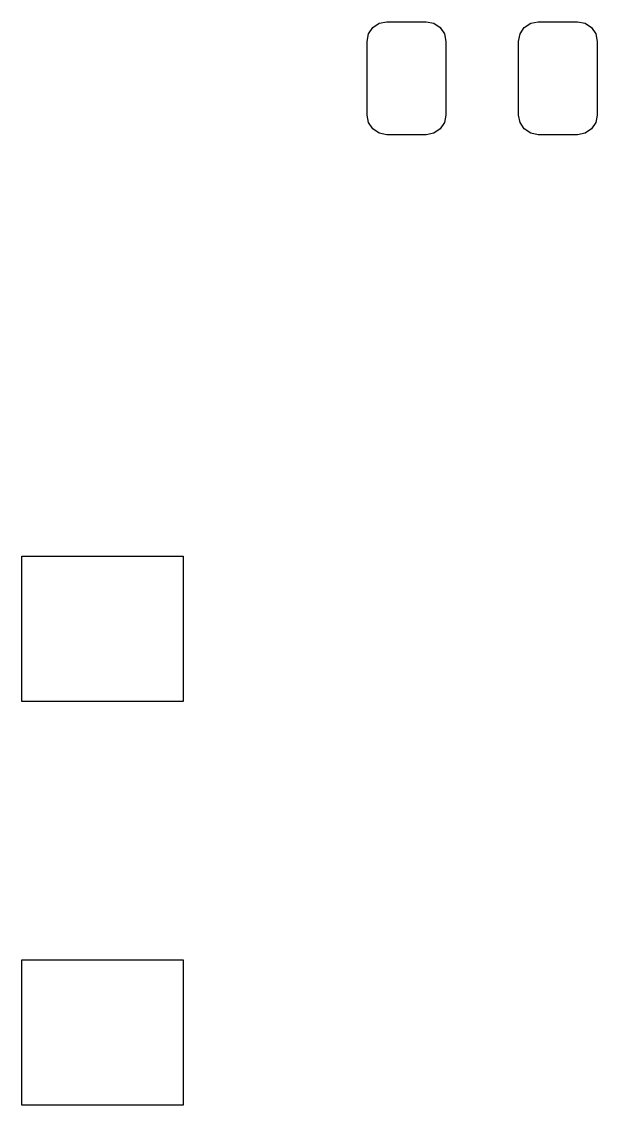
# Model space of a CAD drawing. Header units: millimetres. Extents: x 18 to 188, y -122 to -22.
# Drawn here: x 111 to 118.12, y -70.4 to -56.98 of the extents above; entities that cross this region are included whole.
import ezdxf

# ---------------------------------------------------------------- set-up
doc = ezdxf.new("R2010")
doc.units = ezdxf.units.MM
doc.layers.add('BLACK', color=250, linetype='CONTINUOUS')

msp = doc.modelspace()

# ---------------------------------------------------------------- linework, layer by layer
at = {"layer": 'BLACK', "linetype": 'CONTINUOUS'}
for p, q in [((115.346393, -57.051393), (115.425471, -56.998554)), ((115.425471, -56.998554), (115.51875, -56.98)), ((115.51875, -56.98), (116.00625, -56.98)), ((116.00625, -56.98), (116.099529, -56.998554)), ((116.099529, -56.998554), (116.178607, -57.051393)), ((117.221393, -57.051393), (117.300471, -56.998554)), ((117.300471, -56.998554), (117.39375, -56.98)), ((117.39375, -56.98), (117.88125, -56.98)), ((117.88125, -56.98), (117.974529, -56.998554)), ((117.974529, -56.998554), (118.053607, -57.051393)), ((115.275, -57.22375), (115.293554, -57.130471)), ((115.293554, -57.130471), (115.346393, -57.051393)), ((116.178607, -57.051393), (116.231446, -57.130471)), ((116.231446, -57.130471), (116.25, -57.22375)), ((117.15, -57.22375), (117.168554, -57.130471)), ((117.168554, -57.130471), (117.221393, -57.051393)), ((118.053607, -57.051393), (118.106446, -57.130471)), ((118.106446, -57.130471), (118.125, -57.22375)), ((115.275, -58.13625), (115.275, -57.22375)), ((116.25, -57.22375), (116.25, -58.13625)), ((117.15, -58.13625), (117.15, -57.22375)), ((118.125, -57.22375), (118.125, -58.13625)), ((115.293554, -58.229529), (115.275, -58.13625)), ((115.346393, -58.308607), (115.293554, -58.229529)), ((116.231446, -58.229529), (116.178607, -58.308607)), ((116.25, -58.13625), (116.231446, -58.229529)), ((117.168554, -58.229529), (117.15, -58.13625)), ((117.221393, -58.308607), (117.168554, -58.229529)), ((118.106446, -58.229529), (118.053607, -58.308607)), ((118.125, -58.13625), (118.106446, -58.229529)), ((115.425471, -58.361446), (115.346393, -58.308607)), ((115.51875, -58.38), (115.425471, -58.361446)), ((116.099529, -58.361446), (116.00625, -58.38)), ((116.178607, -58.308607), (116.099529, -58.361446)), ((117.300471, -58.361446), (117.221393, -58.308607)), ((117.39375, -58.38), (117.300471, -58.361446)), ((117.974529, -58.361446), (117.88125, -58.38)), ((118.053607, -58.308607), (117.974529, -58.361446)), ((116.00625, -58.38), (115.51875, -58.38)), ((117.88125, -58.38), (117.39375, -58.38)), ((111, -65.4), (111, -63.6)), ((111, -63.6), (113, -63.6)), ((113, -63.6), (113, -65.4)), ((113, -65.4), (111, -65.4)), ((111, -70.4), (111, -68.6)), ((111, -68.6), (113, -68.6)), ((113, -68.6), (113, -70.4)), ((113, -70.4), (111, -70.4))]:
    msp.add_line(p, q, dxfattribs=at)

doc.saveas('drawing.dxf')
